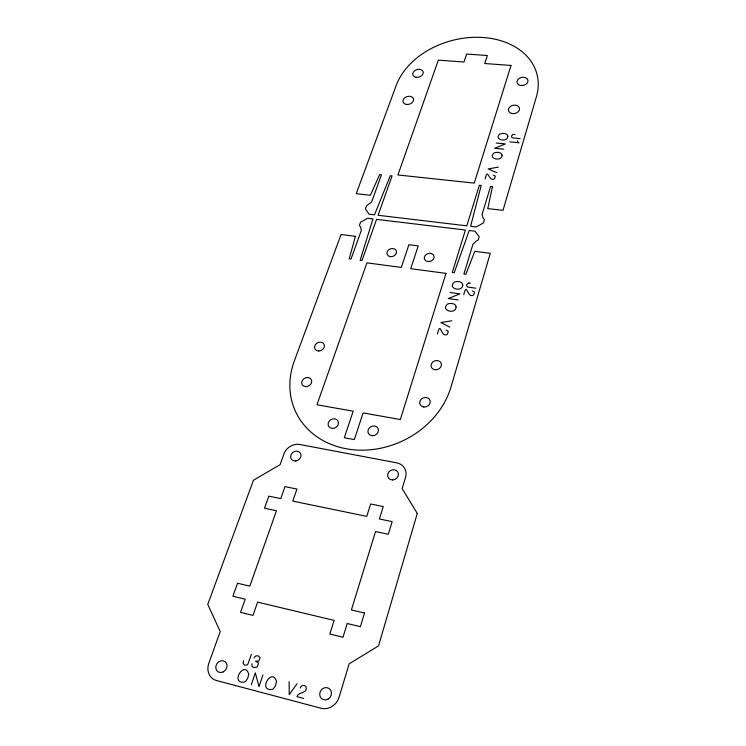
<?xml version="1.0" encoding="UTF-8"?>
<svg xmlns="http://www.w3.org/2000/svg" width="746" height="746" viewBox="0 0 746 746"><rect width="100%" height="100%" fill="white"/><g stroke="black" fill="none" stroke-linecap="round" stroke-linejoin="round"><path stroke-width="1.12" d="M517.565 140.826L517.687 141.926A2.107 1.595 -12 0 0 517.994 142.337L519.057 142.747L509.807 141.88M251.868 663.763L252.111 666.299A3.366 2.956 -55.3 0 0 252.726 666.905L253.267 667.213A5.847 5.147 -55.1 0 0 254.274 667.521L256.727 667.204A2.546 2.238 -55.4 0 0 257.435 666.598L258.368 663.52A2.77 2.434 -55.3 0 0 258.088 662.653L255.57 661.115L258.209 661.17A2.331 2.052 -54.8 0 0 258.946 660.751L260.065 657.972L258.722 656.144A6.005 5.278 -55.1 0 0 257.678 655.837A4.457 3.917 -54.9 0 0 256.978 655.79A3.348 2.947 -54.8 0 0 256.354 655.883A2.993 2.639 -54.8 0 0 255.533 656.219L254.862 656.769A2.975 2.62 -54.8 0 0 254.358 657.496L254.116 658.037M463.76 294.689C467.015 281.195 466.959 298.344 473.067 295.239A2.257 1.874 -15 0 0 473.701 294.838L474.456 292.301A2.294 1.902 -15 0 0 474.092 291.723L472.321 290.94M437.417 333.91C440.914 319.941 440.522 337.677 446.807 334.553A2.294 1.93 -17.5 0 0 447.451 334.143L448.253 331.522A2.331 1.968 -17.5 0 0 447.889 330.916L446.108 330.086M485.217 178.732C487.865 166.712 488.574 181.996 494.029 179.003A2.135 1.66 -13.3 0 0 494.626 178.639L495.316 176.382A2.173 1.688 -13.3 0 0 494.962 175.879L493.274 175.217M262.965 674.86L259.021 686.637L255.319 672.873L251.337 684.614M243.578 660.779L243.075 663.138L244.39 664.919A3.963 3.469 -54.9 0 0 245.248 665.18L245.537 665.208A2.909 2.546 -55 0 0 246.367 665.115A2.592 2.266 -55.1 0 0 247.085 664.798L247.495 664.49A2.853 2.499 -55 0 0 247.998 663.912L251.393 654.382M300.181 688.073C300.61 684.418 306.811 684.511 306.289 688.418C306.112 693.901 298.167 691.775 296.983 696.652L303.566 698.387M297.067 683.728L289.243 694.61L289.112 681.658M498.365 167.141L488.229 168.922L496.705 172.624M451.768 320.799L440.914 322.524L449.838 327.168M468.861 283.07L470.446 283.2M515.02 134.504L513.528 134.439A2.079 1.567 -12.3 0 0 512.763 134.681L511.719 135.651A3.068 2.322 -12.3 0 0 511.504 136.248L512.054 137.609A2.21 1.669 -12.3 0 0 512.511 137.851L520.148 138.635M496.193 143.036L505.396 143.913L494.589 148.277L503.802 149.163M475.799 288.217L467.686 287.024A2.359 1.949 -15.2 0 1 467.201 286.725L466.651 285.112A3.282 2.714 -15.1 0 1 466.893 284.431L468.04 283.331A2.219 1.828 -15.2 0 1 468.861 283.07M450.146 292.507L459.928 293.859L448.281 298.568L458.081 299.939M276.533 681.611L275.507 685.788L273.418 688.689A4.616 4.084 -57.9 0 1 272.066 689.435C257.277 691.244 272.402 666.598 276.533 681.611M248.726 674.365L247.672 678.487L245.565 681.359A4.588 4.01 -56.6 0 1 244.222 682.096C229.619 683.877 244.828 659.529 248.726 674.365M507.84 136.164C507.895 142.84 493.488 139.922 499.578 134.289A3.338 2.527 -12.9 0 1 500.669 133.748C503.065 133.152 507.289 133.096 507.84 136.164M502.086 155.168C502.142 161.975 487.576 158.917 493.768 153.21A3.376 2.583 -13.2 0 1 494.868 152.669C497.293 152.063 501.573 152.053 502.086 155.168M462.744 284.888C462.744 292.693 447.115 288.599 454.006 282.389A3.571 2.947 -16.1 0 1 455.181 281.811C457.83 281.111 462.427 281.466 462.744 284.888M456.076 306.904C456.067 314.887 440.261 310.616 447.274 304.312A3.609 3.003 -16.8 0 1 448.458 303.725C451.144 303.016 455.797 303.435 456.076 306.904M492.453 186.649L487.772 208.61L503.009 210.335L536.402 96.747A73.528 53.926 -14.5 0 0 484.051 37.58A73.528 53.926 -14.5 0 0 396.238 85.37L356.224 193.68L370.361 195.284L379.695 174.564L381.458 174.751L371.732 201.756L366.51 205.915L365.409 208.964L369.111 214.205L374.492 214.848L390.298 175.692L392.07 175.888L378.091 215.277L466.8 225.833L479.361 185.241L481.226 185.437L470.595 226.28L476.302 226.961L483.473 222.849L484.434 219.669L483.007 217.86L482.065 214.475L490.579 186.444L492.453 186.649M355.432 236.323L349.193 258.806L351.012 259.048L361.297 230.505L360.626 227.157L359.395 225.376L360.514 222.271L367.573 218.28L372.972 218.923L360.141 260.261L361.978 260.503L376.571 219.361L465.42 230.038L452.29 272.476L454.221 272.738L469.225 230.495L474.941 231.176L479.212 236.706L478.242 239.942L475.827 241.322L472.927 244.334L463.909 274.024L465.849 274.276L474.801 251.346L490.299 253.295L451.022 386.894A84.037 71.485 -24.5 0 1 347.785 449.027A84.037 71.485 -24.5 0 1 294.306 361.055L341.062 234.514L355.432 236.323M417.284 513.435L378.539 645.877L349.175 663.809L339.066 697.249A15.19 13.801 -60.5 0 1 321.106 708.271L216.471 680.511A14.873 12.85 -55.2 0 1 208.824 663.297L220.219 631.545L207.761 604.391L253.454 480.256L280.132 464.627L284.021 453.792A13.055 11.218 -34.1 0 1 299.873 444.513L396.704 462.837A13.335 11.955 -28.1 0 1 405.563 477.235L402.141 488.574L417.284 513.435M364.524 613.016L360.402 626.659L347.216 623.516L342.983 637.243L329.835 634.044L334.124 620.392L257.631 602.134L253.025 615.385L240.557 612.354L245.22 599.169L232.892 596.231L237.554 583.251L249.826 586.132L276.468 510.73L264.485 508.212L268.812 496.155L280.748 498.626L284.981 486.644L296.964 489.068L292.777 501.107L366.762 516.372L370.65 503.988L383.248 506.543L379.416 518.983L392.154 521.613L388.33 534.248L375.536 531.553L351.394 609.939L364.524 613.016M445.987 273.381L400.332 419.522L363.106 412.939L354.313 439.59L344.298 437.743L353.184 411.186L316.957 404.789L366.92 262.853L401.301 267.432L408.901 244.725L418.236 245.9L410.72 268.681L445.987 273.381M511.01 65.443L474.251 183.115L397.926 174.974L438.34 60.137L463.956 62.011L466.642 54.057L487.334 55.521L484.713 63.522L511.01 65.443M520.372 85.408A5.586 4.084 -12.1 0 0 527.963 80.326A5.586 4.084 -12.1 0 0 519.132 78.451A5.586 4.084 -12.1 0 0 520.372 85.408M511.831 113.504A5.66 4.206 -12.4 0 0 519.542 108.31A5.66 4.206 -12.4 0 0 510.609 106.314A5.66 4.206 -12.4 0 0 511.831 113.504M406.309 104.431A5.455 3.991 -17 0 0 413.545 99.05A5.455 3.991 -17 0 0 404.929 97.642A5.455 3.991 -17 0 0 406.309 104.431M416.1 77.276A5.381 3.879 -16.5 0 0 423.215 72.017A5.381 3.879 -16.5 0 0 414.701 70.702A5.381 3.879 -16.5 0 0 416.1 77.276M434.741 369.708A5.287 4.541 -18.9 0 0 441.306 363.684A5.287 4.541 -18.9 0 0 432.643 362.127A5.287 4.541 -18.9 0 0 434.741 369.708M423.803 406.99A5.381 4.7 -21.1 0 0 430.032 400.406A5.381 4.7 -21.1 0 0 421.089 399.315A5.381 4.7 -21.1 0 0 423.803 406.99M318.84 350.984A5.129 4.234 -26.7 0 0 324.062 344.251A5.129 4.234 -26.7 0 0 315.549 344.428A5.129 4.234 -26.7 0 0 318.84 350.984M306.009 386.652A5.222 4.373 -29.1 0 0 311.352 379.723A5.222 4.373 -29.1 0 0 302.717 379.835A5.222 4.373 -29.1 0 0 306.009 386.652M372.636 435.72A5.409 4.728 -27.1 0 0 378.008 428.381A5.409 4.728 -27.1 0 0 368.916 428.418A5.409 4.728 -27.1 0 0 372.636 435.72M332.641 428.409A5.362 4.616 -29.6 0 0 338.059 421.173A5.362 4.616 -29.6 0 0 329.135 421.22A5.362 4.616 -29.6 0 0 332.641 428.409M390.242 256.615A4.933 3.954 -19.7 0 0 396.443 251.188A4.933 3.954 -19.7 0 0 388.47 250.003A4.933 3.954 -19.7 0 0 390.242 256.615M427.756 261.51A4.989 4.028 -17.5 0 0 433.958 256.009A4.989 4.028 -17.5 0 0 425.817 254.796A4.989 4.028 -17.5 0 0 427.756 261.51M392.508 479.939A5.558 4.98 -28.1 0 0 397.963 472.283A5.558 4.98 -28.1 0 0 388.601 472.246A5.558 4.98 -28.1 0 0 392.508 479.939M295.808 460.953A5.436 4.672 -34.1 0 0 300.302 453.027A5.436 4.672 -34.1 0 0 291.276 454.23A5.436 4.672 -34.1 0 0 295.808 460.953M223.194 671.913A6.201 5.353 -55.2 0 0 225.143 661.655A6.201 5.353 -55.2 0 0 215.874 666.206A6.201 5.353 -55.2 0 0 223.194 671.913M328.119 699.114A6.332 5.754 -60.5 0 0 328.93 688.381A6.332 5.754 -60.5 0 0 319.708 693.771A6.332 5.754 -60.5 0 0 328.119 699.114"/></g></svg>
